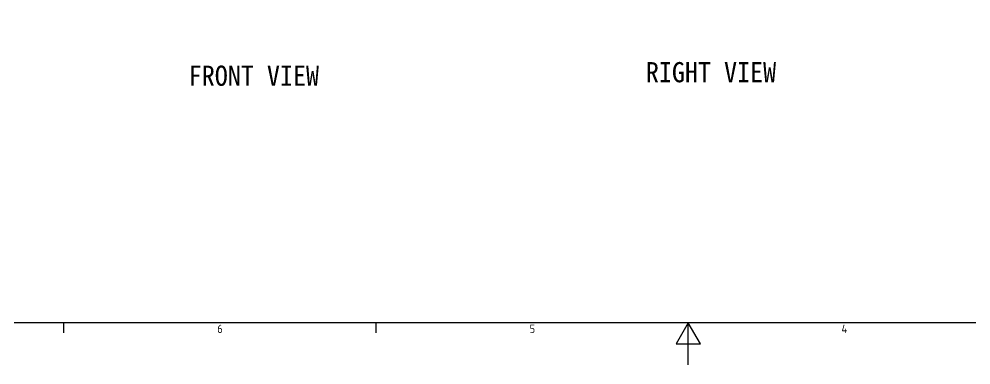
# Model space of a CAD drawing. Header units: inches. Extents: x 12 to 11036, y 8 to 6728.
# Drawn here: x 2219 to 5840, y 8 to 1322 of the extents above; entities that cross this region are included whole.
import ezdxf
from ezdxf.enums import TextEntityAlignment as Align

# ---------------------------------------------------------------- set-up
doc = ezdxf.new("R2010")
doc.units = ezdxf.units.IN
doc.header["$MEASUREMENT"] = 0
doc.layers.add('경계(ISO)', color=7, linetype='Continuous', lineweight=25)
doc.styles.add('HGTXT', font='', dxfattribs={"bigfont": 'whgtxt.shx'})
doc.styles.add('문자 텍스트_PSTEK_POSCO', font='isocp.shx')
doc.styles.get('HGTXT').set_extended_font_data('GulimChe')

# ---------------------------------------------------------------- blocks, each defined once
blk = doc.blocks.new('경계 Default Border')
at = {"layer": '경계(ISO)'}
for p, q in [((148.5, 10), (148.5, 7.6)), ((222.75, 10), (222.75, 7.6))]:
    blk.add_line(p, q, dxfattribs=at)
at = {"layer": '경계(ISO)', "flags": 128}
for points in [[(10, 10), (10, 410), (584, 410), (584, 10), (10, 10)], [(297, 0), (297, 10), (294.11, 5), (299.89, 5), (297, 10)]]:
    blk.add_lwpolyline(points, dxfattribs=at)
at = {"layer": '경계(ISO)', "color": 2, "char_height": 2, "attachment_point": 7, "style": '문자 텍스트_PSTEK_POSCO'}
for s, insert in [('6', (185.05, 7.58)), ('5', (259.3, 7.58)), ('4', (333.44, 7.6))]:
    blk.add_mtext(s, dxfattribs=dict(at, insert=insert))

msp = doc.modelspace()

# ---------------------------------------------------------------- block references
at = {"xscale": 16, "yscale": 16, "zscale": 16}
msp.add_blockref('경계 Default Border', (12.454, 7.72), dxfattribs=at)

# ---------------------------------------------------------------- texts
at = {"color": 7, "style": 'HGTXT'}
msp.add_text('RIGHT VIEW', height=76.6639, dxfattribs=at).set_placement((4603.386, 1119.978), align=Align.MIDDLE_LEFT)
msp.add_text('FRONT VIEW', height=76.6639, dxfattribs=at).set_placement((3112.464, 1106.594), align=Align.MIDDLE)

doc.saveas('drawing.dxf')
